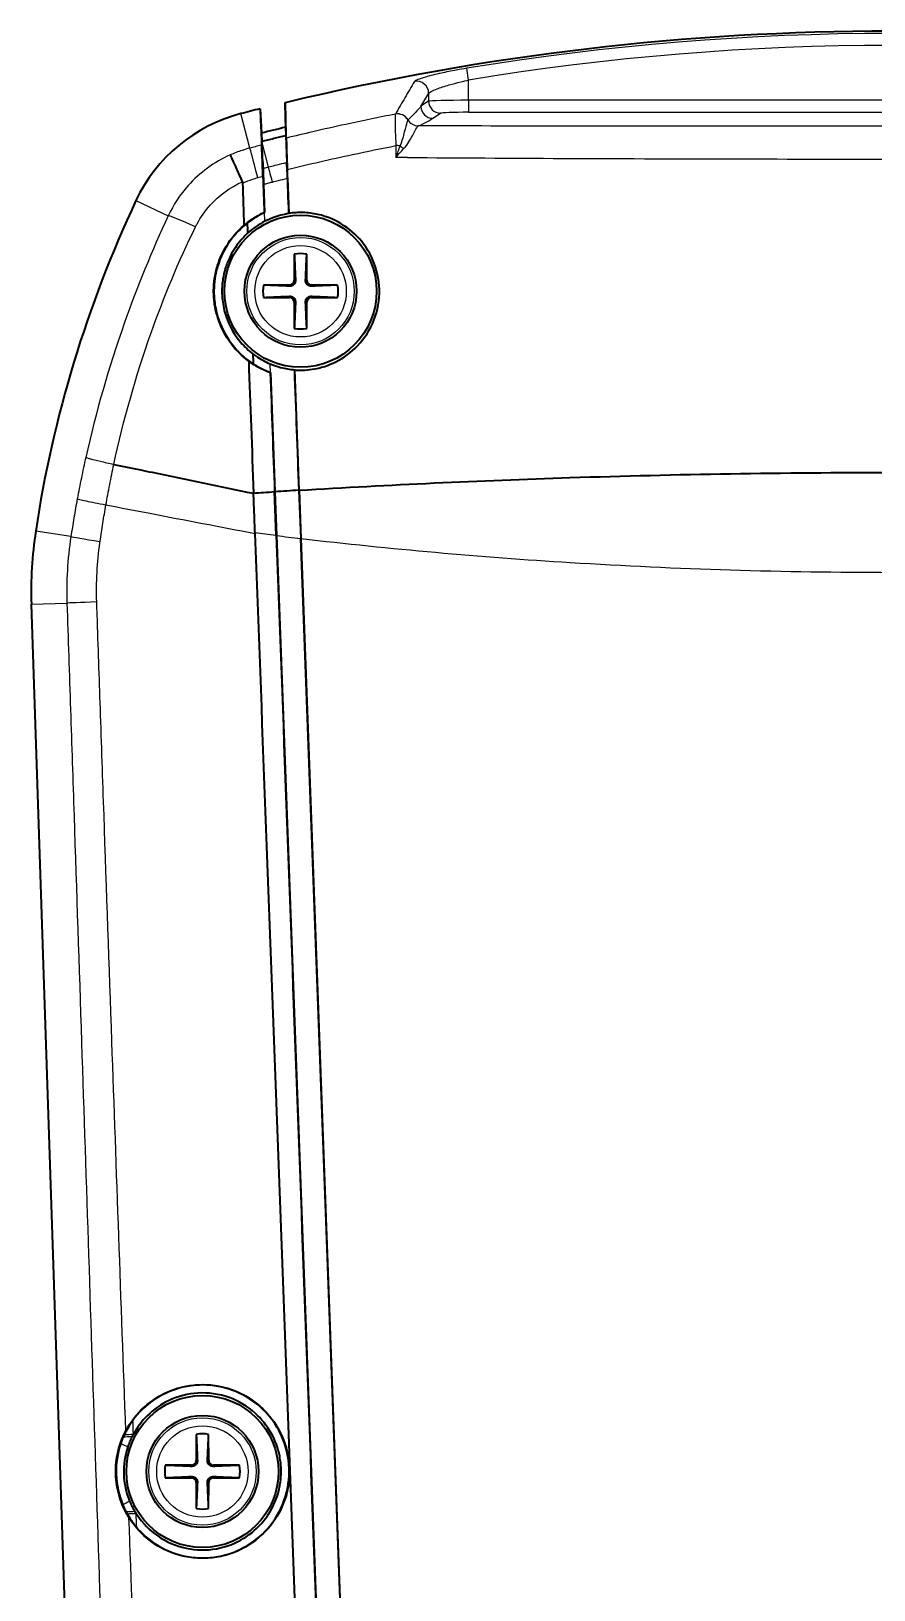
# Model space of a CAD drawing. Header units: millimetres. Extents: x 0 to 1594, y 0 to 281.
# Drawn here: x 706.02 to 727.07, y 163.32 to 202.27 of the extents above; entities that cross this region are included whole.
import ezdxf

# ---------------------------------------------------------------- set-up
doc = ezdxf.new("R2010")
doc.units = ezdxf.units.MM
doc.layers.add('Visible (ISO)', color=7, linetype='Continuous', lineweight=35)
doc.layers.add('Visible Narrow (ISO)', color=7, linetype='Continuous', lineweight=25)

msp = doc.modelspace()

# ---------------------------------------------------------------- linework, layer by layer
at = {"layer": 'Visible (ISO)'}
for p, q in [((711.7428, 200.3353), (711.7771, 199.7253)), ((712.3619, 200.4868), (712.376, 199.8731)), ((712.3647, 200.4875), (712.3835, 199.6691)), ((711.7595, 200.0388), (711.7636, 200.0358)), ((711.781, 199.7263), (711.7636, 200.0358)), ((711.7771, 199.7253), (711.7886, 199.5219)), ((712.3835, 199.6691), (712.4087, 198.9887)), ((711.8283, 198.4478), (711.8544, 197.7408)), ((712.4232, 198.5964), (712.4559, 197.7137)), ((712.5968, 196.7021), (712.5951, 196.0478)), ((712.9085, 196.0478), (712.9068, 196.7021)), ((712.4785, 195.9313), (711.8243, 195.9296)), ((711.8243, 195.6196), (712.4785, 195.6179)), ((713.6793, 195.9296), (713.025, 195.9313)), ((713.025, 195.6179), (713.6793, 195.6196)), ((712.5951, 195.5013), (712.5968, 194.8471)), ((712.9068, 194.8471), (712.9085, 195.5013)), ((712.0024, 193.7412), (712.1125, 190.7657)), ((712.6001, 193.8134), (712.7117, 190.799)), ((708.0871, 191.4469), (708.0873, 191.4469)), ((712.1457, 189.6675), (712.1051, 190.7652)), ((712.1131, 190.7504), (712.1127, 190.7612)), ((712.1531, 189.6683), (712.1131, 190.7504)), ((712.1131, 190.7504), (712.1531, 189.6683)), ((712.7117, 190.799), (712.7562, 189.5949)), ((712.7169, 190.7993), (712.7615, 189.5943)), ((712.1531, 189.6666), (712.1531, 189.6683)), ((712.1531, 189.6666), (714.0302, 138.9266)), ((712.7562, 189.5949), (714.6314, 138.9068)), ((707.4709, 144.7009), (706.0293, 187.9496)), ((710.1468, 167.2021), (710.1451, 166.5478)), ((710.4585, 166.5478), (710.4568, 167.2021)), ((710.0285, 166.4313), (709.3743, 166.4296)), ((711.2293, 166.4296), (710.575, 166.4313)), ((709.3743, 166.1196), (710.0285, 166.1179)), ((710.1451, 166.0013), (710.1468, 165.3471)), ((710.4568, 165.3471), (710.4585, 166.0013)), ((710.575, 166.1179), (711.2293, 166.1196))]:
    msp.add_line(p, q, dxfattribs=at)
for centre, radius in [((712.7518, 195.7746), 1.9), ((712.7518, 195.7746), 1.4), ((710.3018, 166.2746), 1.9), ((710.3018, 166.2746), 1.4)]:
    msp.add_circle(centre, radius, dxfattribs=at)
for centre, radius, start, end in [((727.5018, 137.2746), 65, 76.533419, 103.466581), ((727.5018, 137.2746), 65, 104.030914, 104.467617), ((727.5018, 137.2746), 65, 103.466581, 103.469151), ((712.262, 196.3402), 4, 104.46762, 154.86134), ((727.5018, 137.2746), 64.4, 103.581513, 104.13288), ((735.7993, 185.2951), 30, 154.86134, 171.40893), ((712.7518, 195.7746), 0.9404, 80.51265, 99.48735), ((712.4782, 196.0481), 0.1169, 270.14755, 359.85245), ((713.0253, 196.0481), 0.1169, 180.14755, 269.85245), ((712.7518, 195.7746), 0.9404, 170.51265, 189.48735), ((712.4782, 195.501), 0.1169, 0.14755, 89.85245), ((713.0253, 195.501), 0.1169, 90.14755, 179.85245), ((712.7518, 195.7746), 0.9404, 350.51265, 9.48735), ((712.7518, 195.7746), 0.9404, 260.51265, 279.48735), ((716.0237, 188.2828), 10, 171.40893, 181.90915), ((710.3018, 166.2746), 0.9404, 80.51265, 99.48735), ((710.3018, 166.2746), 0.9404, 170.51265, 189.48735), ((710.0282, 166.5481), 0.1169, 270.14755, 359.85245), ((710.5753, 166.5481), 0.1169, 180.14755, 269.85245), ((710.3018, 166.2746), 0.9404, 350.51265, 9.48735), ((710.0282, 166.001), 0.1169, 0.14755, 89.85245), ((710.5753, 166.001), 0.1169, 90.14755, 179.85245), ((710.3018, 166.2746), 0.9404, 260.51265, 279.48735)]:
    msp.add_arc(centre, radius, start, end, dxfattribs=at)
for points, knots in [([(711.7428, 200.3353), (711.753, 200.0876), (711.7633, 199.8399), (711.7757, 199.5373), (711.778, 199.4826), (711.7803, 199.4278)], [0, 0, 0, 0, 0.9283619, 0.9283619, 1.1334738, 1.1334738, 1.1334738, 1.1334738]), ([(712.3947, 199.6016), (712.3916, 199.6915), (712.3886, 199.7814), (712.3786, 200.0767), (712.3716, 200.2821), (712.3647, 200.4875)], [0.4221989, 0.4221989, 0.4221989, 0.4221989, 0.7590438, 0.7590438, 1.5288836, 1.5288836, 1.5288836, 1.5288836]), ([(711.7886, 199.5219), (711.8876, 199.5469), (711.9867, 199.5717), (712.185, 199.6208), (712.2842, 199.6451), (712.3835, 199.6691)], [0, 0, 0, 0, 0.030645019, 0.030645019, 0.061290051, 0.061290051, 0.061290051, 0.061290051]), ([(712.3947, 199.6016), (712.395, 199.5914), (712.396, 199.5564), (712.3984, 199.4562), (712.3998, 199.4016), (712.4019, 199.3106), (712.4026, 199.2828), (712.4033, 199.2535)], [0, 0, 0, 0, 0.038279915, 0.038279915, 0.066683977, 0.066683977, 0.07825604, 0.07825604, 0.07825604, 0.07825604]), ([(710.9958, 199.1805), (710.9958, 199.1803), (710.9959, 199.1802), (710.9986, 199.1744), (711.0045, 199.1613), (711.0229, 199.1208), (711.0352, 199.0934), (711.0774, 198.9996), (711.113, 198.9203), (711.1976, 198.7316), (711.2458, 198.624), (711.2971, 198.5092)], [-0.12316616, -0.12316616, -0.12316616, -0.12316616, -0.12259566, -0.12259566, -0.10039811, -0.10039811, -0.07820281, -0.07820281, -0.03908651, -0.03908651, 0, 0, 0, 0]), ([(711.7973, 199.1118), (711.7946, 199.1598), (711.7922, 199.2035), (711.7872, 199.2953), (711.7849, 199.3382), (711.7816, 199.401), (711.7806, 199.4206), (711.7803, 199.4278)], [0.020158393, 0.020158393, 0.020158393, 0.020158393, 0.039943381, 0.039943381, 0.067132322, 0.067132322, 0.094256635, 0.094256635, 0.094256635, 0.094256635]), ([(711.8133, 198.6461), (711.8097, 198.7452), (711.8063, 198.8404), (711.801, 198.9945), (711.799, 199.056), (711.7973, 199.1118)], [0, 0, 0, 0, 0.030550875, 0.030550875, 0.053409777, 0.053409777, 0.053409777, 0.053409777]), ([(712.4033, 199.2535), (712.4054, 199.2029), (712.4077, 199.1482), (712.4134, 199.0054), (712.4168, 198.9143), (712.4203, 198.8196)], [0.009051026, 0.009051026, 0.009051026, 0.009051026, 0.029053467, 0.029053467, 0.058238926, 0.058238926, 0.058238926, 0.058238926]), ([(711.8138, 198.8399), (711.8139, 198.8359), (711.8148, 198.8194), (711.8168, 198.7823), (711.8173, 198.7718), (711.818, 198.7602)], [0, 0, 0, 0, 0.019209874, 0.019209874, 0.025614793, 0.025614793, 0.025614793, 0.025614793]), ([(711.818, 198.7602), (711.8186, 198.7365), (711.8194, 198.7082), (711.8214, 198.6437), (711.8226, 198.608), (711.8253, 198.531), (711.8267, 198.4901), (711.8283, 198.4478)], [0.025640869, 0.025640869, 0.025640869, 0.025640869, 0.038650613, 0.038650613, 0.051644131, 0.051644131, 0.064676451, 0.064676451, 0.064676451, 0.064676451]), ([(712.4087, 198.9887), (712.4088, 198.9848), (712.4093, 198.9684), (712.4103, 198.9275), (712.4107, 198.9118), (712.4111, 198.8939)], [0, 0, 0, 0, 0.019122582, 0.019122582, 0.028228301, 0.028228301, 0.028228301, 0.028228301]), ([(712.4111, 198.8939), (712.4121, 198.8737), (712.4131, 198.8506), (712.4156, 198.7929), (712.417, 198.7571), (712.4201, 198.6799), (712.4216, 198.6388), (712.4232, 198.5964)], [0.0282034, 0.0282034, 0.0282034, 0.0282034, 0.038559806, 0.038559806, 0.05159123, 0.05159123, 0.064668451, 0.064668451, 0.064668451, 0.064668451]), ([(711.2971, 198.5092), (711.2976, 198.508), (711.2981, 198.5068), (711.3024, 198.4959), (711.3042, 198.4856), (711.3046, 198.475)], [0.43221646, 0.43221646, 0.43221646, 0.43221646, 0.433652743, 0.433652743, 0.445400391, 0.445400391, 0.445400391, 0.445400391]), ([(711.3393, 197.421), (711.4167, 197.4873), (711.4987, 197.5481), (711.6687, 197.6564), (711.7562, 197.7041), (711.8467, 197.7456)], [-0.060880934, -0.060880934, -0.060880934, -0.060880934, -0.030152999, -0.030152999, -0.000242503, -0.000242503, -0.000242503, -0.000242503]), ([(711.8544, 197.7408), (711.7815, 197.7075), (711.7104, 197.6703), (711.5666, 197.5843), (711.4945, 197.535), (711.4255, 197.4816)], [-0.052692146, -0.052692146, -0.052692146, -0.052692146, -0.028593199, -0.028593199, -0.002302158, -0.002302158, -0.002302158, -0.002302158]), ([(711.8467, 197.7456), (711.848, 197.7448), (711.8492, 197.744), (711.8518, 197.7424), (711.8531, 197.7416), (711.8544, 197.7408)], [-0.086827043, -0.086827043, -0.086827043, -0.086827043, -0.043794023, -0.043794023, 0, 0, 0, 0]), ([(712.4559, 197.7137), (712.3907, 197.7038), (712.326, 197.6905), (712.1614, 197.6481), (712.0629, 197.6142), (711.9321, 197.5572), (711.897, 197.5407), (711.8625, 197.5232)], [-0.169949381, -0.169949381, -0.169949381, -0.169949381, -0.150143846, -0.150143846, -0.118936962, -0.118936962, -0.107278835, -0.107278835, -0.107278835, -0.107278835]), ([(712.6056, 193.8077), (712.6489, 193.8045), (712.6923, 193.8027), (712.8188, 193.8016), (712.9018, 193.8062), (713.0674, 193.8259), (713.1499, 193.841), (713.3435, 193.8896), (713.4532, 193.9276), (713.7629, 194.0666), (713.9497, 194.1922), (714.2954, 194.5217), (714.4434, 194.7307), (714.6554, 195.2002), (714.7142, 195.4572), (714.7285, 195.9745), (714.6853, 196.23), (714.509, 196.6953), (714.3828, 196.9034), (714.0725, 197.2509), (713.8953, 197.3919), (713.4818, 197.618), (713.2453, 197.6948), (712.8784, 197.7413), (712.7554, 197.7454), (712.5753, 197.7344), (712.518, 197.7284), (712.461, 197.7199)], [-0.79168691, -0.79168691, -0.79168691, -0.79168691, -0.77864587, -0.77864587, -0.75373274, -0.75373274, -0.72861282, -0.72861282, -0.69383728, -0.69383728, -0.6266994, -0.6266994, -0.55023073, -0.55023073, -0.47129045, -0.47129045, -0.39346424, -0.39346424, -0.32023107, -0.32023107, -0.25216674, -0.25216674, -0.17788701, -0.17788701, -0.14100564, -0.14100564, -0.12371346, -0.12371346, -0.12371346, -0.12371346]), ([(711.4566, 194.0283), (711.2942, 194.1494), (711.1489, 194.293), (710.9189, 194.5955), (710.8293, 194.7485), (710.6861, 195.081), (710.6345, 195.26), (710.5889, 195.5596), (710.5805, 195.6764), (710.5827, 195.8922), (710.5904, 195.9908), (710.621, 196.1987), (710.6456, 196.3074), (710.7305, 196.582), (710.8028, 196.7434), (711.0133, 197.0925), (711.1638, 197.2704), (711.3393, 197.421)], [-0.39581441, -0.39581441, -0.39581441, -0.39581441, -0.33260232, -0.33260232, -0.27813705, -0.27813705, -0.22143256, -0.22143256, -0.18594876, -0.18594876, -0.1560966, -0.1560966, -0.12256944, -0.12256944, -0.06964289, -0.06964289, -0.00024151, -0.00024151, -0.00024151, -0.00024151]), ([(711.4255, 197.4816), (711.2963, 197.3811), (711.1788, 197.2663), (710.9344, 196.966), (710.8212, 196.7722), (710.6956, 196.4529), (710.6612, 196.338), (710.617, 196.1296), (710.6036, 196.0372), (710.5883, 195.8458), (710.5872, 195.747), (710.6007, 195.5098), (710.622, 195.3725), (710.7192, 194.9897), (710.8257, 194.7556), (711.1318, 194.3093), (711.339, 194.1082), (711.5778, 193.9534)], [-0.42142231, -0.42142231, -0.42142231, -0.42142231, -0.37222889, -0.37222889, -0.30511602, -0.30511602, -0.2690497, -0.2690497, -0.24088337, -0.24088337, -0.2109832, -0.2109832, -0.1687674, -0.1687674, -0.09028293, -0.09028293, -0.00131038, -0.00131038, -0.00131038, -0.00131038]), ([(711.4373, 197.2313), (711.365, 197.166), (711.2975, 197.0954), (711.131, 196.8926), (711.0429, 196.7528), (710.9319, 196.515), (710.8972, 196.4233), (710.8458, 196.2492), (710.8272, 196.1675), (710.805, 196.0299), (710.7985, 195.9746), (710.7904, 195.8664), (710.7886, 195.8136), (710.7893, 195.6913), (710.7934, 195.6219), (710.8168, 195.4134), (710.8473, 195.2764), (710.9727, 194.9042), (711.0986, 194.6836), (711.3532, 194.3859), (711.4561, 194.2891), (711.568, 194.2043)], [-0.47430743, -0.47430743, -0.47430743, -0.47430743, -0.44499394, -0.44499394, -0.39555958, -0.39555958, -0.36612501, -0.36612501, -0.34090031, -0.34090031, -0.32407331, -0.32407331, -0.3080968, -0.3080968, -0.28699456, -0.28699456, -0.24428276, -0.24428276, -0.16662061, -0.16662061, -0.12265485, -0.12265485, -0.12265485, -0.12265485]), ([(712.6248, 196.0478), (712.6253, 196.0358), (712.6242, 196.0238), (712.6193, 196.0005), (712.6149, 195.9875), (712.6019, 195.9632), (712.5933, 195.9517), (712.5746, 195.933), (712.5632, 195.9245), (712.5388, 195.9115), (712.5258, 195.907), (712.5026, 195.9021), (712.4905, 195.901), (712.4786, 195.9015)], [0.06299088, 0.06299088, 0.06299088, 0.06299088, 0.066708426, 0.066708426, 0.070684974, 0.070684974, 0.074661522, 0.074661522, 0.078638069, 0.078638069, 0.082614617, 0.082614617, 0.086332163, 0.086332163, 0.086332163, 0.086332163]), ([(713.025, 195.9015), (713.013, 195.901), (713.001, 195.9021), (712.9777, 195.907), (712.9647, 195.9115), (712.9404, 195.9245), (712.9289, 195.933), (712.9102, 195.9517), (712.9016, 195.9632), (712.8887, 195.9875), (712.8842, 196.0005), (712.8793, 196.0238), (712.8782, 196.0358), (712.8787, 196.0478)], [0.06299088, 0.06299088, 0.06299088, 0.06299088, 0.066708426, 0.066708426, 0.070684974, 0.070684974, 0.074661522, 0.074661522, 0.078638069, 0.078638069, 0.082614617, 0.082614617, 0.086332163, 0.086332163, 0.086332163, 0.086332163]), ([(712.4786, 195.6476), (712.4905, 195.6481), (712.5026, 195.647), (712.5258, 195.6421), (712.5388, 195.6377), (712.5632, 195.6247), (712.5746, 195.6162), (712.5933, 195.5974), (712.6019, 195.586), (712.6149, 195.5616), (712.6193, 195.5486), (712.6242, 195.5254), (712.6253, 195.5133), (712.6248, 195.5014)], [0.06299088, 0.06299088, 0.06299088, 0.06299088, 0.066708426, 0.066708426, 0.070684974, 0.070684974, 0.074661522, 0.074661522, 0.078638069, 0.078638069, 0.082614617, 0.082614617, 0.086332163, 0.086332163, 0.086332163, 0.086332163]), ([(712.8787, 195.5014), (712.8782, 195.5133), (712.8793, 195.5254), (712.8842, 195.5486), (712.8887, 195.5616), (712.9016, 195.586), (712.9102, 195.5974), (712.9289, 195.6162), (712.9404, 195.6247), (712.9647, 195.6377), (712.9777, 195.6421), (713.001, 195.647), (713.013, 195.6481), (713.025, 195.6476)], [0.06299088, 0.06299088, 0.06299088, 0.06299088, 0.066708426, 0.066708426, 0.070684974, 0.070684974, 0.074661522, 0.074661522, 0.078638069, 0.078638069, 0.082614617, 0.082614617, 0.086332163, 0.086332163, 0.086332163, 0.086332163]), ([(711.9951, 193.736), (711.9033, 193.7701), (711.8139, 193.8104), (711.6331, 193.9071), (711.5425, 193.9645), (711.4566, 194.0283)], [-0.062060201, -0.062060201, -0.062060201, -0.062060201, -0.03262443, -0.03262443, -0.00041235, -0.00041235, -0.00041235, -0.00041235]), ([(711.568, 194.2043), (711.5886, 194.1887), (711.6096, 194.1735), (711.7446, 194.0797), (711.8664, 194.0129), (711.9943, 193.9595)], [-0.050354279, -0.050354279, -0.050354279, -0.050354279, -0.042545799, -0.042545799, -0.00087215, -0.00087215, -0.00087215, -0.00087215]), ([(711.5778, 193.9534), (711.6388, 193.914), (711.7018, 193.8777), (711.843, 193.8055), (711.9218, 193.771), (712.0024, 193.7412)], [-0.04839851, -0.04839851, -0.04839851, -0.04839851, -0.026531783, -0.026531783, -0.000716717, -0.000716717, -0.000716717, -0.000716717]), ([(711.9943, 193.9595), (712.079, 193.9241), (712.1662, 193.8946), (712.3684, 193.8418), (712.4838, 193.8224), (712.6001, 193.8134)], [-0.900281923, -0.900281923, -0.900281923, -0.900281923, -0.87258121, -0.87258121, -0.837517841, -0.837517841, -0.837517841, -0.837517841]), ([(712.0024, 193.7412), (712.0012, 193.7403), (711.9999, 193.7394), (711.9975, 193.7377), (711.9963, 193.7368), (711.9951, 193.736)], [-0.087755229, -0.087755229, -0.087755229, -0.087755229, -0.043877571, -0.043877571, -0.002184101, -0.002184101, -0.002184101, -0.002184101]), ([(708.7597, 191.3075), (708.8499, 191.2888), (708.9435, 191.2694), (709.8874, 191.0738), (710.7327, 190.8985), (711.5774, 190.7232)], [0.37057794, 0.37057794, 0.37057794, 0.37057794, 0.42026006, 0.42026006, 0.84370393, 0.84370393, 0.84370393, 0.84370393]), ([(712.7169, 190.7993), (714.9705, 190.9382), (719.8972, 191.1666), (727.5018, 191.2878), (735.1064, 191.1666), (740.0331, 190.9382), (742.2866, 190.7993)], [0.1105635, 0.1105635, 0.1105635, 0.1105635, 0.7879015, 1.5898823, 2.391863, 3.0692011, 3.0692011, 3.0692011, 3.0692011]), ([(711.6157, 189.7333), (711.6091, 189.9044), (711.6025, 190.0757), (711.5898, 190.4055), (711.5836, 190.5644), (711.5774, 190.7232)], [0.002306333, 0.002306333, 0.002306333, 0.002306333, 0.053663386, 0.053663386, 0.10132158, 0.10132158, 0.10132158, 0.10132158]), ([(713.5321, 138.6103), (713.5281, 138.7172), (713.5241, 138.8242), (713.4413, 141.0299), (713.3636, 143.113), (713.2629, 145.785), (713.2403, 146.3806), (713.0377, 151.739), (712.858, 156.5057), (712.3116, 171.0567), (711.9693, 180.534), (711.6161, 189.72)], [0.5969198, 0.5969198, 0.5969198, 0.5969198, 0.6291619, 0.6291619, 1.2619379, 1.2619379, 1.4447716, 1.4447716, 2.9147939, 2.9147939, 5.9313916, 5.9313916, 5.9313916, 5.9313916]), ([(712.1457, 189.6675), (712.4883, 180.4065), (712.8309, 171.1462), (713.4565, 154.2333), (713.7396, 146.5807), (714.0226, 138.9312)], [-5.683478, -5.683478, -5.683478, -5.683478, -2.9032583, -2.9032583, -0.6045057, -0.6045057, -0.6045057, -0.6045057]), ([(714.6364, 138.913), (714.3661, 146.2185), (714.0958, 153.5267), (713.4708, 170.4209), (713.1161, 180.0072), (712.7615, 189.5943)], [-5.0734475, -5.0734475, -5.0734475, -5.0734475, -2.8781144, -2.8781144, 0, 0, 0, 0]), ([(708.5046, 167.4848), (708.6101, 167.6418), (708.7353, 167.7839), (708.9933, 168.0097), (709.1201, 168.0987), (709.4931, 168.3052), (709.7533, 168.3907), (710.2979, 168.4626), (710.5786, 168.4456), (711.095, 168.3122), (711.3291, 168.2055), (711.7292, 167.9289), (711.8972, 167.7682), (712.1584, 167.4226), (712.257, 167.2456), (712.3767, 166.9357), (712.4126, 166.8102), (712.4486, 166.6221), (712.4575, 166.5615), (712.4672, 166.4691), (712.4698, 166.4377), (712.4732, 166.3808), (712.4743, 166.3554), (712.4757, 166.3013), (712.4758, 166.2726), (712.4747, 166.1957), (712.4724, 166.1475), (712.456, 165.945), (712.4269, 165.7926), (712.3116, 165.4127), (712.203, 165.1949), (711.8986, 164.7758), (711.6951, 164.5857), (711.2153, 164.2835), (710.9398, 164.1796), (710.3765, 164.0883), (710.094, 164.0973), (709.5703, 164.2174), (709.3312, 164.3191), (708.9198, 164.589), (708.7459, 164.7483), (708.5525, 164.994), (708.5078, 165.0576), (708.4665, 165.1235)], [-1.3812946, -1.3812946, -1.3812946, -1.3812946, -1.3240629, -1.3240629, -1.2769022, -1.2769022, -1.193687, -1.193687, -1.1082235, -1.1082235, -1.0303355, -1.0303355, -0.9603267, -0.9603267, -0.8995946, -0.8995946, -0.8604932, -0.8604932, -0.8421112, -0.8421112, -0.8326289, -0.8326289, -0.8250079, -0.8250079, -0.816388, -0.816388, -0.8019133, -0.8019133, -0.7553496, -0.7553496, -0.682309, -0.682309, -0.5983685, -0.5983685, -0.5093235, -0.5093235, -0.4237262, -0.4237262, -0.3451852, -0.3451852, -0.2742071, -0.2742071, -0.250727, -0.250727, -0.250727, -0.250727]), ([(708.6588, 164.8737), (708.691, 164.8359), (708.7245, 164.7992), (708.9548, 164.5635), (709.1868, 164.4038), (709.7087, 164.1764), (709.9959, 164.1154), (710.561, 164.1103), (710.8342, 164.1603), (711.3262, 164.352), (711.5444, 164.4846), (711.9061, 164.8032), (712.0529, 164.9806), (712.2687, 165.3474), (712.345, 165.5296), (712.425, 165.8308), (712.4456, 165.9438), (712.4626, 166.1123), (712.466, 166.1667), (712.4681, 166.2503), (712.4682, 166.2794), (712.4674, 166.3324), (712.4666, 166.3563), (712.4641, 166.4079), (712.4623, 166.4355), (712.4558, 166.5096), (712.4502, 166.556), (712.4188, 166.7613), (712.3768, 166.917), (712.2317, 167.286), (712.1103, 167.4891), (711.7832, 167.8773), (711.57, 168.05), (711.0758, 168.3163), (710.7958, 168.4007), (710.2294, 168.454), (709.9479, 168.4257), (709.4339, 168.2702), (709.2028, 168.1525), (708.8337, 167.872), (708.6882, 167.7246), (708.5656, 167.5583)], [-1.0934826, -1.0934826, -1.0934826, -1.0934826, -1.0784444, -1.0784444, -0.993718, -0.993718, -0.90497, -0.90497, -0.8208216, -0.8208216, -0.74356, -0.74356, -0.6741494, -0.6741494, -0.6148321, -0.6148321, -0.5803321, -0.5803321, -0.5639678, -0.5639678, -0.555229, -0.555229, -0.5480474, -0.5480474, -0.5397459, -0.5397459, -0.525722, -0.525722, -0.4774297, -0.4774297, -0.4065878, -0.4065878, -0.3240364, -0.3240364, -0.2354907, -0.2354907, -0.1494995, -0.1494995, -0.0708112, -0.0708112, -0.0081478, -0.0081478, -0.0081478, -0.0081478]), ([(708.6465, 165.2266), (708.6879, 165.1611), (708.7331, 165.0982), (708.9383, 164.8454), (709.1293, 164.6849), (709.5734, 164.4353), (709.8256, 164.3542), (710.339, 164.2964), (710.5954, 164.3175), (711.0664, 164.4511), (711.2795, 164.5553), (711.6411, 164.8217), (711.7916, 164.9759), (712.0218, 165.3057), (712.1068, 165.4744), (712.2061, 165.7717), (712.2344, 165.8939), (712.2587, 166.078), (712.2638, 166.1382), (712.2675, 166.2321), (712.2679, 166.2656), (712.2672, 166.3274), (712.2662, 166.3556), (712.2628, 166.417), (712.2601, 166.4501), (712.2505, 166.5406), (712.2418, 166.5976), (712.1909, 166.8563), (712.1196, 167.0505), (711.9145, 167.4187), (711.7792, 167.5883), (711.4293, 167.9039), (711.2079, 168.0359), (710.7164, 168.2123), (710.4489, 168.2501), (709.9371, 168.2179), (709.6964, 168.1565), (709.2697, 167.9566), (709.0835, 167.8268), (708.7862, 167.5318), (708.6698, 167.3762), (708.5778, 167.2055)], [-1.1429548, -1.1429548, -1.1429548, -1.1429548, -1.1195397, -1.1195397, -1.0445877, -1.0445877, -0.9645836, -0.9645836, -0.8866476, -0.8866476, -0.8148437, -0.8148437, -0.7498188, -0.7498188, -0.6930425, -0.6930425, -0.6553937, -0.6553937, -0.6372574, -0.6372574, -0.6271904, -0.6271904, -0.618727, -0.618727, -0.6087419, -0.6087419, -0.5914392, -0.5914392, -0.5296465, -0.5296465, -0.464567, -0.464567, -0.3868572, -0.3868572, -0.3049559, -0.3049559, -0.2294867, -0.2294867, -0.1607602, -0.1607602, -0.102192, -0.102192, -0.102192, -0.102192]), ([(708.5656, 167.5583), (708.5494, 167.5364), (708.5337, 167.5142), (708.4376, 167.373), (708.3735, 167.2518), (708.3262, 167.1429)], [0, 0, 0, 0, 0.008254894, 0.008254894, 0.052237198, 0.052237198, 0.052237198, 0.052237198]), ([(708.4665, 165.1235), (708.4431, 165.1609), (708.4208, 165.199), (708.2811, 165.456), (708.1937, 165.706), (708.1498, 166.0283), (708.145, 166.0752), (708.1407, 166.1366), (708.1398, 166.1509), (708.1387, 166.1737), (708.1383, 166.1822), (708.1377, 166.1984), (708.1374, 166.206), (708.1369, 166.2231), (708.1367, 166.2327), (708.1363, 166.2613), (708.1362, 166.2803), (708.137, 166.3446), (708.1389, 166.3897), (708.1488, 166.5244), (708.1609, 166.6132), (708.2196, 166.907), (708.2901, 167.1048), (708.3877, 167.2894)], [0, 0, 0, 0, 0.01331736, 0.01331736, 0.08834264, 0.08834264, 0.10106838, 0.10106838, 0.10491875, 0.10491875, 0.10722026, 0.10722026, 0.10926892, 0.10926892, 0.11184574, 0.11184574, 0.11697345, 0.11697345, 0.12916458, 0.12916458, 0.15344012, 0.15344012, 0.21054451, 0.21054451, 0.21054451, 0.21054451]), ([(708.3262, 167.1429), (708.3143, 167.1156), (708.3022, 167.0862), (708.2801, 167.029), (708.2701, 167.0015), (708.2601, 166.9722)], [0, 0, 0, 0, 0.009786017, 0.009786017, 0.01888372, 0.01888372, 0.01888372, 0.01888372]), ([(708.443, 166.8927), (708.457, 166.9348), (708.4719, 166.9751), (708.507, 167.0613), (708.527, 167.1057), (708.5488, 167.1493)], [0, 0, 0, 0, 0.013336723, 0.013336723, 0.02844613, 0.02844613, 0.02844613, 0.02844613]), ([(708.2601, 166.9722), (708.1757, 166.7247), (708.1369, 166.4638), (708.1546, 165.9394), (708.2112, 165.681), (708.3126, 165.4391)], [0, 0, 0, 0, 0.07859983, 0.07859983, 0.15739619, 0.15739619, 0.15739619, 0.15739619]), ([(708.4907, 165.5285), (708.4022, 165.7436), (708.3526, 165.973), (708.3362, 166.4392), (708.3697, 166.6718), (708.443, 166.8927)], [1.24632619, 1.24632619, 1.24632619, 1.24632619, 1.31625119, 1.31625119, 1.38628846, 1.38628846, 1.38628846, 1.38628846]), ([(710.1748, 166.5478), (710.1753, 166.5358), (710.1742, 166.5238), (710.1693, 166.5005), (710.1649, 166.4875), (710.1519, 166.4632), (710.1433, 166.4517), (710.1246, 166.433), (710.1132, 166.4245), (710.0888, 166.4115), (710.0758, 166.407), (710.0526, 166.4021), (710.0405, 166.401), (710.0286, 166.4015)], [0.06299088, 0.06299088, 0.06299088, 0.06299088, 0.066708426, 0.066708426, 0.070684974, 0.070684974, 0.074661522, 0.074661522, 0.078638069, 0.078638069, 0.082614617, 0.082614617, 0.086332163, 0.086332163, 0.086332163, 0.086332163]), ([(710.575, 166.4015), (710.563, 166.401), (710.551, 166.4021), (710.5277, 166.407), (710.5147, 166.4115), (710.4904, 166.4245), (710.4789, 166.433), (710.4602, 166.4517), (710.4516, 166.4632), (710.4387, 166.4875), (710.4342, 166.5005), (710.4293, 166.5238), (710.4282, 166.5358), (710.4287, 166.5478)], [0.06299088, 0.06299088, 0.06299088, 0.06299088, 0.066708426, 0.066708426, 0.070684974, 0.070684974, 0.074661522, 0.074661522, 0.078638069, 0.078638069, 0.082614617, 0.082614617, 0.086332163, 0.086332163, 0.086332163, 0.086332163]), ([(710.0286, 166.1476), (710.0405, 166.1481), (710.0526, 166.147), (710.0758, 166.1421), (710.0888, 166.1377), (710.1132, 166.1247), (710.1246, 166.1162), (710.1433, 166.0974), (710.1519, 166.086), (710.1649, 166.0616), (710.1693, 166.0486), (710.1742, 166.0254), (710.1753, 166.0133), (710.1748, 166.0014)], [0.06299088, 0.06299088, 0.06299088, 0.06299088, 0.066708426, 0.066708426, 0.070684974, 0.070684974, 0.074661522, 0.074661522, 0.078638069, 0.078638069, 0.082614617, 0.082614617, 0.086332163, 0.086332163, 0.086332163, 0.086332163]), ([(710.4287, 166.0014), (710.4282, 166.0133), (710.4293, 166.0254), (710.4342, 166.0486), (710.4387, 166.0616), (710.4516, 166.086), (710.4602, 166.0974), (710.4789, 166.1162), (710.4904, 166.1247), (710.5147, 166.1377), (710.5277, 166.1421), (710.551, 166.147), (710.563, 166.1481), (710.575, 166.1476)], [0.06299088, 0.06299088, 0.06299088, 0.06299088, 0.066708426, 0.066708426, 0.070684974, 0.070684974, 0.074661522, 0.074661522, 0.078638069, 0.078638069, 0.082614617, 0.082614617, 0.086332163, 0.086332163, 0.086332163, 0.086332163]), ([(708.3126, 165.4391), (708.3243, 165.4114), (708.3358, 165.3853), (708.3611, 165.3309), (708.375, 165.3027), (708.3908, 165.2722)], [0, 0, 0, 0, 0.009032371, 0.009032371, 0.018787704, 0.018787704, 0.018787704, 0.018787704]), ([(708.3908, 165.2722), (708.4195, 165.217), (708.4516, 165.1613), (708.5371, 165.0275), (708.5951, 164.9486), (708.6588, 164.8737)], [0.046669179, 0.046669179, 0.046669179, 0.046669179, 0.061390801, 0.061390801, 0.083060759, 0.083060759, 0.083060759, 0.083060759]), ([(708.6147, 165.2787), (708.5908, 165.3193), (708.5685, 165.3606), (708.527, 165.4443), (708.5084, 165.4854), (708.4907, 165.5285)], [0, 0, 0, 0, 0.014224569, 0.014224569, 0.02792241, 0.02792241, 0.02792241, 0.02792241])]:
    msp.add_open_spline(points, degree=3, knots=knots, dxfattribs=at)
for points, weights in [([(711.8138, 198.8399), (711.8012, 199.1791), (711.7886, 199.5219)], [1.81423425465, 1.80644212085, 1.79863209394]), ([(712.5968, 196.7021), (712.6185, 196.2051), (712.6248, 196.0478)], [1, 1.88942949741, 2.55942529585]), ([(712.8787, 196.0478), (712.8851, 196.2051), (712.9068, 196.7021)], [2.55942529588, 1.88942949743, 1]), ([(712.4786, 195.9015), (712.3213, 195.9079), (711.8243, 195.9296)], [2.55942529588, 1.88942949743, 1]), ([(711.8243, 195.6196), (712.3213, 195.6413), (712.4786, 195.6476)], [1, 1.88942949741, 2.55942529585]), ([(713.6793, 195.9296), (713.1823, 195.9079), (713.025, 195.9015)], [1, 1.88942949741, 2.55942529585]), ([(713.025, 195.6476), (713.1823, 195.6413), (713.6793, 195.6196)], [2.55942529588, 1.88942949743, 1]), ([(712.6248, 195.5014), (712.6185, 195.3441), (712.5968, 194.8471)], [2.55942529588, 1.88942949743, 1]), ([(712.9068, 194.8471), (712.8851, 195.3441), (712.8787, 195.5014)], [1, 1.88942949741, 2.55942529585]), ([(710.1468, 167.2021), (710.1685, 166.7051), (710.1748, 166.5478)], [1, 1.88942949741, 2.55942529585]), ([(710.4287, 166.5478), (710.4351, 166.7051), (710.4568, 167.2021)], [2.55942529588, 1.88942949743, 1]), ([(710.0286, 166.4015), (709.8713, 166.4079), (709.3743, 166.4296)], [2.55942529588, 1.88942949743, 1]), ([(711.2293, 166.4296), (710.7323, 166.4079), (710.575, 166.4015)], [1, 1.88942949741, 2.55942529585]), ([(709.3743, 166.1196), (709.8713, 166.1413), (710.0286, 166.1476)], [1, 1.88942949741, 2.55942529585]), ([(710.1748, 166.0014), (710.1685, 165.8441), (710.1468, 165.3471)], [2.55942529588, 1.88942949743, 1]), ([(710.4568, 165.3471), (710.4351, 165.8441), (710.4287, 166.0014)], [1, 1.88942949741, 2.55942529585]), ([(710.575, 166.1476), (710.7323, 166.1413), (711.2293, 166.1196)], [2.55942529588, 1.88942949743, 1])]:
    msp.add_rational_spline(points, weights, degree=2, dxfattribs=at)
for points in [[(711.7973, 199.1118), (711.8031, 199.0133), (711.8089, 198.915), (711.8146, 198.8168)], [(711.8146, 198.8168), (711.8158, 198.7979), (711.8169, 198.7791), (711.818, 198.7602)], [(712.4111, 198.8939), (712.4106, 198.9179), (712.4101, 198.9418), (712.4095, 198.9657)], [(712.461, 197.7199), (712.4474, 198.0874), (712.4339, 198.4541), (712.4203, 198.8196)], [(711.3046, 198.475), (711.3161, 198.1247), (711.3278, 197.7734), (711.3393, 197.421)], [(711.8133, 198.6461), (711.8244, 198.3466), (711.8355, 198.0464), (711.8467, 197.7456)], [(711.8625, 197.5232), (711.7082, 197.4448), (711.5653, 197.3466), (711.4373, 197.2313)], [(712.461, 197.7199), (712.4593, 197.7178), (712.4576, 197.7158), (712.4559, 197.7137)], [(711.4373, 197.2313), (711.4334, 197.3148), (711.4295, 197.3982), (711.4255, 197.4816)], [(711.4566, 194.0283), (711.4962, 192.9333), (711.5369, 191.8332), (711.5781, 190.7307)], [(711.5778, 193.9534), (711.5745, 194.0371), (711.5712, 194.1207), (711.568, 194.2043)], [(711.9951, 193.736), (712.0317, 192.7493), (712.0683, 191.7584), (712.1051, 190.7652)], [(712.6001, 193.8134), (712.602, 193.8115), (712.6038, 193.8096), (712.6056, 193.8077)], [(712.7169, 190.7993), (712.6797, 191.805), (712.6426, 192.8085), (712.6056, 193.8077)], [(708.0873, 191.4469), (708.313, 191.4001), (708.5248, 191.3562), (708.7597, 191.3075)], [(711.5774, 190.7232), (711.5777, 190.7257), (711.5779, 190.7282), (711.5781, 190.7307)], [(711.5781, 190.7307), (711.7389, 190.7413), (711.9147, 190.7529), (712.1051, 190.7652)], [(712.1131, 190.7504), (712.1129, 190.7555), (712.1127, 190.7606), (712.1125, 190.7657)], [(712.7117, 190.799), (712.512, 190.7867), (712.3123, 190.7741), (712.1127, 190.7612)], [(711.6157, 189.7333), (711.6158, 189.7289), (711.6159, 189.7244), (711.6161, 189.72)], [(708.3877, 167.2894), (708.4232, 167.3565), (708.4622, 167.4218), (708.5046, 167.4848)], [(708.5488, 167.1493), (708.5581, 167.1682), (708.5678, 167.1869), (708.5778, 167.2055)], [(708.6465, 165.2266), (708.6356, 165.2438), (708.625, 165.2612), (708.6147, 165.2787)]]:
    msp.add_open_spline(points, degree=3, dxfattribs=at)
at = {"layer": 'Visible Narrow (ISO)'}
for p, q in [((716.9507, 201.0517), (716.9019, 201.3467)), ((716.9507, 200.5469), (716.9507, 201.0517)), ((715.9521, 200.7247), (715.9521, 200.5237)), ((715.9521, 200.5237), (715.7608, 200.3962)), ((716.9507, 200.5469), (716.9507, 200.247)), ((738.0528, 200.5469), (716.9507, 200.5469)), ((716.9507, 200.247), (738.0528, 200.247)), ((711.4849, 199.3521), (711.2626, 200.2134)), ((716.0604, 200.0964), (716.2517, 200.2239)), ((711.9519, 198.875), (711.7886, 199.5219)), ((711.8625, 197.5232), (711.8283, 198.4478)), ((708.6408, 198.0394), (709.4464, 197.6614)), ((712.5951, 196.0478), (712.6248, 196.0478)), ((712.9085, 196.0478), (712.8787, 196.0478)), ((712.4785, 195.9313), (712.4786, 195.9015)), ((712.4785, 195.6179), (712.4786, 195.6476)), ((713.025, 195.9313), (713.025, 195.9015)), ((713.025, 195.6179), (713.025, 195.6476)), ((712.5951, 195.5013), (712.6248, 195.5014)), ((712.9085, 195.5013), (712.8787, 195.5014)), ((712.1127, 190.7612), (711.9943, 193.9595)), ((707.0156, 189.6437), (706.1359, 189.7766)), ((712.1531, 189.6669), (712.1531, 189.6683)), ((714.0383, 138.707), (712.1531, 189.6669)), ((706.0293, 187.9496), (706.9179, 187.9792)), ((710.0285, 166.4313), (710.0286, 166.4015)), ((710.1451, 166.5478), (710.1748, 166.5478)), ((710.4585, 166.5478), (710.4287, 166.5478)), ((710.575, 166.4313), (710.575, 166.4015)), ((710.0285, 166.1179), (710.0286, 166.1476)), ((710.1451, 166.0013), (710.1748, 166.0014)), ((710.4585, 166.0013), (710.4287, 166.0014)), ((710.575, 166.1179), (710.575, 166.1476))]:
    msp.add_line(p, q, dxfattribs=at)
for centre, radius in [((712.7518, 195.7746), 1.3416), ((712.7518, 195.7746), 1.1424), ((710.3018, 166.2746), 1.3416), ((710.3018, 166.2746), 1.1424)]:
    msp.add_circle(centre, radius, dxfattribs=at)
for radius in [64.9431, 64.644]:
    msp.add_arc((727.5018, 137.2746), radius, 80.606293, 99.393707, dxfattribs=at)
for centre, major_axis, ratio, start_param, end_param in [((715.6525, 200.7247), (0.2591, -0.1512), 0.9946338, 0.5303829, 2.280796), ((716.0604, 200.3962), (0.1664, -0.2497), 0.9980229, 4.1255338, 5.6945036), ((716.9507, 200.5224), (-1, 0), 0.0244445, 4.712389, 6.2308254), ((716.2517, 200.5237), (0.1664, -0.2497), 0.9980229, 4.1255338, 5.6945036), ((716.9507, 200.2226), (0.7, 0), 0.0349208, 1.5707963, 3.0892328), ((715.1778, 199.9077), (0.2619, -0.1464), 0.9942806, 1.0359507, 2.2719187), ((715.1779, 199.9079), (0.2596, -0.1503), 0.994574, 1.050625, 2.2871766), ((715.6937, 200.206), (0.1024, -0.282), 0.9948105, 4.8883815, 5.9330684), ((715.6952, 200.2065), (0.1124, -0.2781), 0.9956867, 4.8514003, 5.897543), ((715.6954, 200.2066), (0.1146, -0.2773), 0.9958461, 4.8434433, 5.8898288), ((711.7339, 198.3868), (-0.2506, 0.9681), 0.009431, 4.9462917, 6.204642), ((715.145, 199.3486), (0.3, -0.0035), 0.2189572, 1.2666669, 1.6108509), ((715.3261, 199.4718), (0.2424, -0.1767), 0.3464153, 4.5890592, 4.9976185), ((712.074, 198.3911), (-0.1226, 0.4847), 0.0090954, 4.9450494, 6.2220963), ((710.3489, 197.2379), (-0.9067, 0.4218), 0.0416437, 4.9758885, 6.2045772), ((708.0014, 189.4947), (-0.9886, 0.1506), 0.0154429, 0.0785492, 1.3103689), ((707.9142, 188.0124), (-0.9994, -0.0337), 0.0047494, 4.9684613, 6.2046446), ((708.6847, 167.1569), (0.4997, 0.0165), 0.0063822, 3.9119267, 4.4365958), ((708.6829, 167.212), (0.4997, 0.0165), 0.006369, 3.9868905, 4.5002849), ((708.6385, 166.8638), (0.4704, -0.1694), 0.0846143, 3.8090295, 4.3145364), ((708.6809, 165.5758), (0.4583, 0.2), 0.0710252, 1.9677772, 2.4725769), ((708.7463, 165.2863), (-0.4997, -0.0164), 0.006831, 0.7789142, 1.3040281), ((708.7481, 165.2333), (-0.4997, -0.0164), 0.0068438, 0.8515513, 1.3659398)]:
    msp.add_ellipse(centre, major_axis=major_axis, ratio=ratio, start_param=start_param, end_param=end_param, dxfattribs=at)
for points, knots in [([(716.9019, 201.3467), (716.817, 201.3327), (716.7322, 201.3178), (716.5161, 201.2778), (716.3875, 201.2518), (716.1153, 201.192), (715.9789, 201.1582), (715.709, 201.0814), (715.6116, 201.0424), (715.5976, 201.0186)], [0, 0, 0, 0, 0.02571103, 0.02571103, 0.06684868, 0.06684868, 0.12032762, 0.12032762, 0.20015734, 0.20015734, 0.20015734, 0.20015734]), ([(715.9521, 200.7247), (715.9628, 200.7484), (716.0374, 200.7873), (716.244, 200.8639), (716.3484, 200.8976), (716.5568, 200.9572), (716.6553, 200.983), (716.8208, 201.0229), (716.8857, 201.0377), (716.9507, 201.0517)], [-0.20015734, -0.20015734, -0.20015734, -0.20015734, -0.12032762, -0.12032762, -0.06684868, -0.06684868, -0.02571103, -0.02571103, 0, 0, 0, 0]), ([(715.5976, 201.0186), (715.518, 200.8829), (715.4385, 200.747), (715.2793, 200.4746), (715.1997, 200.3381), (715.1202, 200.2014)], [-0.91053198, -0.91053198, -0.91053198, -0.91053198, -0.45526599, -0.45526599, 0, 0, 0, 0]), ([(715.7608, 200.3962), (715.7286, 200.3579), (715.695, 200.3194), (715.6036, 200.2195), (715.5437, 200.158), (715.465, 200.0834), (715.4509, 200.0704), (715.4367, 200.0573)], [0, 0, 0, 0, 0.18522777, 0.18522777, 0.48159219, 0.48159219, 0.54449751, 0.54449751, 0.54449751, 0.54449751]), ([(715.1202, 200.2014), (714.7069, 200.1199), (714.2944, 200.0343), (713.8829, 199.9446), (713.6065, 199.8844), (713.3305, 199.8223), (712.8346, 199.7073), (712.6145, 199.6551), (712.3947, 199.6016)], [2.74481034, 2.74481034, 2.74481034, 2.74481034, 2.86921864, 2.86921864, 2.86921864, 2.95276023, 2.95276023, 3.01956862, 3.01956862, 3.01956862, 3.01956862]), ([(715.1201, 200.2011), (715.1181, 200.1954), (715.1166, 200.1835), (715.1135, 200.1371), (715.1127, 200.0933), (715.1132, 199.9629), (715.1154, 199.8673), (715.1226, 199.6532), (715.1276, 199.5364), (715.1337, 199.4144)], [0, 0, 0, 0, 0.013505846, 0.013505846, 0.035115201, 0.035115201, 0.063207361, 0.063207361, 0.08978784, 0.08978784, 0.08978784, 0.08978784]), ([(715.4354, 200.0563), (715.4278, 200.0499), (715.4188, 200.0289), (715.3916, 199.9418), (715.3711, 199.8562), (715.318, 199.6491), (715.2878, 199.5237), (715.2355, 199.4102)], [-0.14621558, -0.14621558, -0.14621558, -0.14621558, -0.11159844, -0.11159844, -0.05621103, -0.05621103, 0, 0, 0, 0]), ([(715.3356, 199.3415), (715.4384, 199.4508), (715.4957, 199.567), (715.5928, 199.7499), (715.6276, 199.8204), (715.6705, 199.8881), (715.6835, 199.9031), (715.6937, 199.9062)], [0, 0, 0, 0, 0.05621103, 0.05621103, 0.11159844, 0.11159844, 0.14621558, 0.14621558, 0.14621558, 0.14621558]), ([(715.4365, 200.0571), (715.4363, 200.057), (715.4361, 200.0569), (715.4358, 200.0566), (715.4356, 200.0564), (715.4354, 200.0563)], [-0.0016314978, -0.0016314978, -0.0016314978, -0.0016314978, -0.0008157489, -0.0008157489, 0, 0, 0, 0]), ([(715.4367, 200.0573), (715.4366, 200.0573), (715.4366, 200.0572), (715.4365, 200.0572), (715.4365, 200.0572), (715.4365, 200.0571)], [0, 0, 0, 0, 0.00015931826, 0.00015931826, 0.00031863651, 0.00031863651, 0.00031863651, 0.00031863651]), ([(715.6937, 199.9062), (715.6939, 199.9062), (715.6942, 199.9063), (715.6947, 199.9065), (715.6949, 199.9066), (715.6952, 199.9067)], [0, 0, 0, 0, 0.0008157489, 0.0008157489, 0.0016314978, 0.0016314978, 0.0016314978, 0.0016314978]), ([(739.3099, 199.9062), (737.875, 199.9044), (736.4396, 199.9032), (732.4893, 199.9007), (729.9741, 199.9), (727.4589, 199.9), (724.7473, 199.9), (722.0356, 199.9008), (718.114, 199.9036), (716.9037, 199.9047), (715.6937, 199.9062)], [0.3238318, 0.3238318, 0.3238318, 0.3238318, 0.754556, 0.754556, 1.509112, 1.509112, 1.509112, 2.3226073, 2.3226073, 2.6858266, 2.6858266, 2.6858266, 2.6858266]), ([(715.6952, 199.9067), (715.6952, 199.9067), (715.6952, 199.9068), (715.6953, 199.9068), (715.6954, 199.9068), (715.6954, 199.9068)], [-0.00031863651, -0.00031863651, -0.00031863651, -0.00031863651, -0.00015931826, -0.00015931826, 0, 0, 0, 0]), ([(715.6954, 199.9068), (715.7131, 199.9141), (715.7302, 199.9214), (715.8254, 199.9631), (715.8938, 199.9975), (715.993, 200.0534), (716.0281, 200.0749), (716.0604, 200.0964)], [-0.54449751, -0.54449751, -0.54449751, -0.54449751, -0.48159219, -0.48159219, -0.18522777, -0.18522777, 0, 0, 0, 0]), ([(710.9958, 199.1805), (710.5974, 199.0041), (710.235, 198.7405), (709.743, 198.1908), (709.5736, 197.9339), (709.4464, 197.6614)], [0.00504887, 0.00504887, 0.00504887, 0.00504887, 0.09388332, 0.09388332, 0.15523286, 0.15523286, 0.15523286, 0.15523286]), ([(711.4849, 199.3521), (711.4205, 199.3355), (711.3567, 199.3167), (711.1922, 199.2626), (711.0928, 199.224), (710.9958, 199.1805)], [0, 0, 0, 0, 0.013546688, 0.013546688, 0.035256713, 0.035256713, 0.035256713, 0.035256713]), ([(711.7803, 199.4278), (711.7254, 199.4139), (711.6706, 199.3999), (711.6159, 199.3859), (711.594, 199.3803), (711.5722, 199.3746), (711.5285, 199.3634), (711.5067, 199.3578), (711.4849, 199.3521)], [-0.016702608, -0.016702608, -0.016702608, -0.016702608, 0, 0, 0, 0.006659867, 0.006659867, 0.013319733, 0.013319733, 0.013319733, 0.013319733]), ([(712.4203, 198.8196), (712.6916, 198.8852), (712.9632, 198.9491), (713.5076, 199.0733), (713.7803, 199.1337), (714.0533, 199.1923), (714.4128, 199.2694), (714.773, 199.3434), (715.1337, 199.4144)], [-3.03624311, -3.03624311, -3.03624311, -3.03624311, -2.95276023, -2.95276023, -2.86921864, -2.86921864, -2.86921864, -2.75922985, -2.75922985, -2.75922985, -2.75922985]), ([(715.2355, 199.4102), (715.2184, 199.363), (715.201, 199.315), (715.166, 199.2183), (715.1484, 199.1694), (715.1309, 199.1203)], [0, 0, 0, 0, 0.018295302, 0.018295302, 0.036590605, 0.036590605, 0.036590605, 0.036590605]), ([(715.1309, 199.1203), (715.1652, 199.1583), (715.1997, 199.1958), (715.2681, 199.2696), (715.3021, 199.306), (715.3356, 199.3415)], [-0.036590605, -0.036590605, -0.036590605, -0.036590605, -0.018295302, -0.018295302, 0, 0, 0, 0]), ([(715.4261, 199.118), (716.7196, 199.1083), (718.0122, 199.1008), (722.0238, 199.0829), (724.7413, 199.0777), (727.4588, 199.0777), (729.9795, 199.0776), (732.5001, 199.082), (736.5398, 199.0983), (738.0581, 199.1066), (739.5775, 199.118)], [-2.7091821, -2.7091821, -2.7091821, -2.7091821, -2.3226073, -2.3226073, -1.509112, -1.509112, -1.509112, -0.754556, -0.754556, -0.3004763, -0.3004763, -0.3004763, -0.3004763]), ([(711.9519, 198.875), (711.9147, 198.8655), (711.8775, 198.8561), (711.8315, 198.8444), (711.8226, 198.8421), (711.8138, 198.8399)], [-0.022841623, -0.022841623, -0.022841623, -0.022841623, -0.011420812, -0.011420812, -0.008705079, -0.008705079, -0.008705079, -0.008705079]), ([(712.4087, 198.9887), (712.3833, 198.9825), (712.3579, 198.9763), (712.3325, 198.97), (712.2561, 198.9512), (712.1797, 198.9322), (712.0528, 198.9004), (712.0023, 198.8877), (711.9519, 198.875)], [-0.046709312, -0.046709312, -0.046709312, -0.046709312, -0.038927525, -0.038927525, -0.038927525, -0.015495849, -0.015495849, 0, 0, 0, 0]), ([(710.1687, 197.4596), (710.257, 197.6234), (710.3697, 197.7843), (710.7193, 198.1729), (710.9956, 198.3741), (711.2971, 198.5092)], [-0.14704931, -0.14704931, -0.14704931, -0.14704931, -0.09388332, -0.09388332, -0.00080678, -0.00080678, -0.00080678, -0.00080678]), ([(711.3163, 198.4806), (711.3934, 198.5172), (711.4729, 198.5489), (711.5973, 198.5897), (711.6408, 198.6023), (711.6847, 198.6135)], [-0.039135401, -0.039135401, -0.039135401, -0.039135401, -0.013546688, -0.013546688, 0, 0, 0, 0]), ([(711.6847, 198.6135), (711.7063, 198.619), (711.7279, 198.6245), (711.7707, 198.6353), (711.792, 198.6407), (711.8133, 198.6461)], [-0.013319733, -0.013319733, -0.013319733, -0.013319733, -0.006659867, -0.006659867, -0.000089036, -0.000089036, -0.000089036, -0.000089036]), ([(711.8283, 198.4478), (711.8652, 198.4572), (711.9022, 198.4666), (711.9761, 198.4853), (712.0131, 198.4946), (712.05, 198.5039)], [0, 0, 0, 0, 0.011420812, 0.011420812, 0.022841623, 0.022841623, 0.022841623, 0.022841623]), ([(712.05, 198.5039), (712.1002, 198.5165), (712.1504, 198.529), (712.2748, 198.5599), (712.349, 198.5782), (712.4232, 198.5964)], [0, 0, 0, 0, 0.015495849, 0.015495849, 0.038393269, 0.038393269, 0.038393269, 0.038393269]), ([(709.4464, 197.6614), (709.0372, 196.7822), (708.6695, 195.8825), (707.9616, 193.8715), (707.6408, 192.7532), (707.3874, 191.6199)], [0, 0, 0, 0, 0.28121096, 0.28121096, 0.61769199, 0.61769199, 0.61769199, 0.61769199]), ([(708.0871, 191.4469), (708.3281, 192.5591), (708.6383, 193.6571), (709.337, 195.6324), (709.7017, 196.5151), (710.1297, 197.3842)], [-0.61823892, -0.61823892, -0.61823892, -0.61823892, -0.28121096, -0.28121096, 0, 0, 0, 0]), ([(707.3874, 191.6199), (707.3685, 191.5356), (707.35, 191.4513), (707.313, 191.2795), (707.2946, 191.1921), (707.2766, 191.1045), (707.2589, 191.018), (707.2415, 190.9314), (707.2076, 190.7583), (707.1911, 190.6717), (707.175, 190.5851)], [0.00088776, 0.00088776, 0.00088776, 0.00088776, 0.02590503, 0.02590503, 0.05181007, 0.05181007, 0.05181007, 0.07740016, 0.07740016, 0.10293654, 0.10293654, 0.10293654, 0.10293654]), ([(707.3874, 191.6199), (707.3875, 191.6198), (707.3877, 191.6197), (707.3934, 191.6171), (707.4064, 191.6129), (707.4468, 191.6014), (707.474, 191.5941), (707.5697, 191.5694), (707.6526, 191.549), (707.8512, 191.5015), (707.9651, 191.4749), (708.0871, 191.4469)], [-0.12150957, -0.12150957, -0.12150957, -0.12150957, -0.12094676, -0.12094676, -0.09953788, -0.09953788, -0.07812952, -0.07812952, -0.03906417, -0.03906417, 0, 0, 0, 0]), ([(707.891, 190.4347), (707.9058, 190.519), (707.921, 190.6033), (707.9522, 190.7718), (707.9682, 190.856), (707.9845, 190.9401), (708.001, 191.0253), (708.0179, 191.1104), (708.0522, 191.2793), (708.0695, 191.3631), (708.0873, 191.4469)], [-0.10296908, -0.10296908, -0.10296908, -0.10296908, -0.07740016, -0.07740016, -0.05181007, -0.05181007, -0.05181007, -0.02590503, -0.02590503, -0.00033847, -0.00033847, -0.00033847, -0.00033847]), ([(707.175, 190.5851), (707.1458, 190.4287), (707.118, 190.2721), (707.0649, 189.9583), (707.0396, 189.8011), (707.0156, 189.6437)], [0.000053692, 0.000053692, 0.000053692, 0.000053692, 0.046140482, 0.046140482, 0.092280964, 0.092280964, 0.092280964, 0.092280964]), ([(707.175, 190.5851), (707.1825, 190.5817), (707.2054, 190.5755), (707.2799, 190.558), (707.3315, 190.5467), (707.4586, 190.52), (707.5341, 190.5046), (707.702, 190.4712), (707.7944, 190.4532), (707.891, 190.4347)], [0, 0, 0, 0, 0.25, 0.25, 0.5, 0.5, 0.75, 0.75, 1, 1, 1, 1]), ([(707.7446, 189.5188), (707.7666, 189.6718), (707.7898, 189.8247), (707.8386, 190.13), (707.8642, 190.2825), (707.891, 190.4347)], [-0.092280964, -0.092280964, -0.092280964, -0.092280964, -0.046140482, -0.046140482, -0.000021157, -0.000021157, -0.000021157, -0.000021157]), ([(707.891, 190.4347), (708.2572, 190.3644), (708.6234, 190.2942), (709.865, 190.0561), (710.7407, 189.8881), (711.6161, 189.72)], [-0.40716733, -0.40716733, -0.40716733, -0.40716733, -0.29114545, -0.29114545, -0.01380466, -0.01380466, -0.01380466, -0.01380466]), ([(707.0156, 189.6437), (706.9727, 189.3618), (706.9432, 189.0776), (706.9118, 188.5221), (706.9087, 188.2503), (706.9179, 187.9792)], [0, 0, 0, 0, 0.07617526, 0.07617526, 0.14864842, 0.14864842, 0.14864842, 0.14864842]), ([(707.6609, 188.0085), (707.653, 188.2545), (707.6555, 188.5011), (707.6818, 188.9953), (707.7062, 189.246), (707.7404, 189.4896)], [-0.14864842, -0.14864842, -0.14864842, -0.14864842, -0.07617526, -0.07617526, -0.00293191, -0.00293191, -0.00293191, -0.00293191]), ([(712.7615, 189.5943), (714.9983, 189.3332), (719.9057, 188.8989), (727.5018, 188.6664), (735.0978, 188.8989), (740.0053, 189.3332), (742.2421, 189.5943)], [0.1119109, 0.1119109, 0.1119109, 0.1119109, 0.7874573, 1.5889367, 2.3904161, 3.0659625, 3.0659625, 3.0659625, 3.0659625]), ([(706.9179, 187.9792), (706.9477, 187.0934), (706.9768, 186.2076), (707.0356, 184.4346), (707.065, 183.5475), (707.1568, 180.776), (707.2191, 178.8915), (707.3985, 173.4562), (707.5154, 169.9052), (707.7502, 162.7501), (707.8681, 159.146), (708.0444, 153.7399), (708.1031, 151.9378), (708.2203, 148.3338), (708.2791, 146.5317), (708.3372, 144.7298)], [0, 0, 0, 0, 0.2658904, 0.2658904, 0.5321804, 0.5321804, 1.0978138, 1.0978138, 2.1636928, 2.1636928, 3.2455392, 3.2455392, 3.7864625, 3.7864625, 4.3273857, 4.3273857, 4.3273857, 4.3273857]), ([(708.3877, 167.2894), (708.27, 170.5357), (708.154, 173.7821), (707.9735, 178.9132), (707.9078, 180.7979), (707.812, 183.57), (707.7815, 184.4573), (707.7244, 186.1241), (707.6981, 186.8945), (707.6712, 187.6833)], [-2.0721371, -2.0721371, -2.0721371, -2.0721371, -1.0978138, -1.0978138, -0.5321804, -0.5321804, -0.2658904, -0.2658904, -0.0319399, -0.0319399, -0.0319399, -0.0319399]), ([(709.2214, 145.1084), (709.1556, 146.7991), (709.091, 148.4724), (708.9575, 151.9566), (708.889, 153.7587), (708.7011, 158.7484), (708.583, 161.9359), (708.4665, 165.1235)], [-4.2913379, -4.2913379, -4.2913379, -4.2913379, -3.7864625, -3.7864625, -3.2455392, -3.2455392, -2.288828, -2.288828, -2.288828, -2.288828])]:
    msp.add_open_spline(points, degree=3, knots=knots, dxfattribs=at)
for points in [[(715.7608, 200.3962), (715.8246, 200.5059), (715.8883, 200.6153), (715.9521, 200.7247)], [(715.1202, 200.2014), (715.1201, 200.2013), (715.1201, 200.2012), (715.1201, 200.2011)], [(712.4095, 198.9657), (712.4075, 199.0614), (712.4054, 199.1573), (712.4033, 199.2535)], [(715.1337, 199.4144), (715.1328, 199.3164), (715.1318, 199.2184), (715.1309, 199.1203)], [(715.4261, 199.118), (715.3277, 199.1188), (715.2293, 199.1195), (715.1309, 199.1203)], [(711.3046, 198.475), (711.3085, 198.4769), (711.3124, 198.4788), (711.3163, 198.4806)], [(710.1297, 197.3842), (710.1422, 197.4095), (710.155, 197.4344), (710.1687, 197.4596)], [(712.1051, 190.7652), (712.1075, 190.7654), (712.11, 190.7656), (712.1125, 190.7657)], [(712.7169, 190.7993), (712.7152, 190.7992), (712.7134, 190.7991), (712.7117, 190.799)], [(712.1457, 189.6675), (711.9543, 189.691), (711.7775, 189.7131), (711.6157, 189.7333)], [(707.7404, 189.4896), (707.7418, 189.4993), (707.7432, 189.509), (707.7446, 189.5188)], [(712.1457, 189.6675), (712.1482, 189.6672), (712.1507, 189.6669), (712.1531, 189.6666)], [(712.1531, 189.6669), (712.3541, 189.6424), (712.5551, 189.6184), (712.7562, 189.5949)], [(712.7615, 189.5943), (712.7597, 189.5945), (712.758, 189.5947), (712.7562, 189.5949)], [(707.6712, 187.6833), (707.6679, 187.791), (707.6645, 187.9001), (707.6609, 188.0085)], [(708.5778, 167.2055), (708.5737, 167.3231), (708.5697, 167.4407), (708.5656, 167.5583)], [(708.6588, 164.8737), (708.6547, 164.9913), (708.6506, 165.1089), (708.6465, 165.2266)]]:
    msp.add_open_spline(points, degree=3, dxfattribs=at)

doc.saveas('drawing.dxf')
